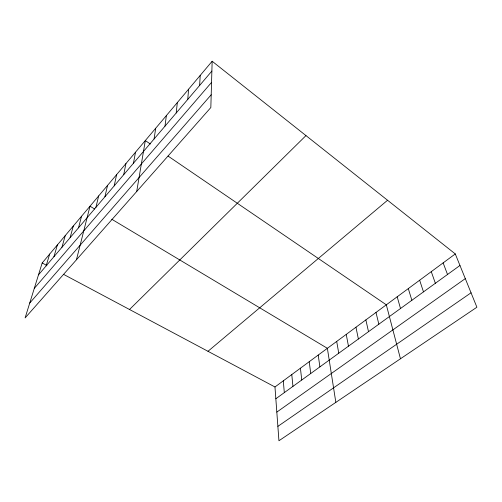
<?xml version="1.0" encoding="UTF-8"?>
<svg xmlns="http://www.w3.org/2000/svg" width="502" height="502" viewBox="0 0 502 502"><rect width="100%" height="100%" fill="white"/><g stroke="black" fill="none" stroke-linecap="round" stroke-linejoin="round"><path stroke-width="0.75" d="M212.151 61.244L210.834 107.535L25.1 317.935L42.181 262.973L212.151 61.244L455.283 253.93L476.9 307.218L278.936 440.756L274.97 386.979L63.767 274.468M199.633 85.453L200.21 75.419M187.748 99.421L188.608 89.187M176.202 112.994L177.332 102.571M164.982 126.178L166.363 115.592M154.076 138.998L155.695 128.248M136.701 191.513L145.316 140.573L150.355 144.005M133.457 163.232L135.502 152.213M123.699 174.702L125.939 163.564M114.192 185.872L116.621 174.627M104.931 196.765L107.528 185.42M95.895 207.382L98.662 195.943M76.436 259.779L90.009 206.215L94.646 208.995M78.494 227.839L81.556 216.237M70.104 237.697L73.311 226.025M61.922 247.317L65.26 235.589M53.927 256.717L57.391 244.926M46.115 265.891L49.698 254.05M38.491 274.858L211.875 71.064M34.274 288.412L211.549 82.391M29.731 303.045L211.198 94.765M129.522 309.496L305.969 135.596M207.991 351.293L387.557 200.26M274.97 386.979L455.283 253.93M275.836 398.764L459.964 265.47M276.822 412.098L465.298 278.616M277.876 426.361L471.052 292.791M42.181 262.973L46.874 265.47M111.745 219.23L327.373 348.313L335.838 402.372M168.082 156.084L386.32 304.814L400.458 358.779M443.134 262.891L447.52 274.475M431.262 271.651L435.366 283.272M419.653 280.223L423.481 291.875M408.302 288.6L411.866 300.284M397.189 296.795L400.508 308.51M375.992 312.439L378.841 324.198M365.87 319.906L368.506 331.678M355.956 327.222L358.378 339.007M346.236 334.395L348.463 346.185M336.71 341.423L338.743 353.22M318.218 355.071L319.887 366.874M309.232 361.697L310.732 373.501M300.422 368.198L301.752 380.001M291.781 374.574L292.948 386.377M283.297 380.836L284.314 392.627"/></g></svg>
